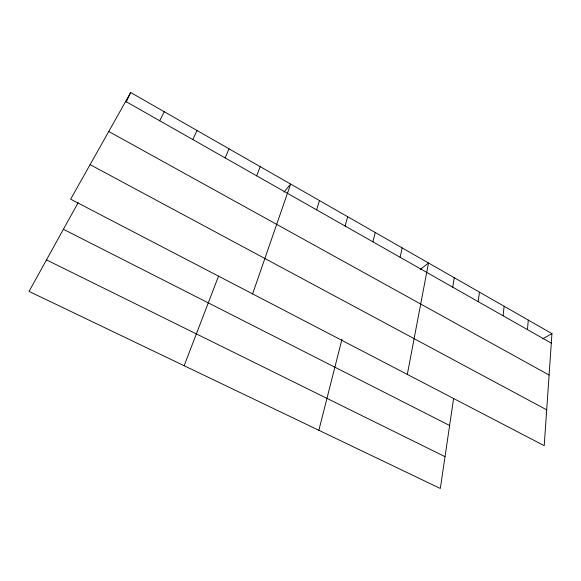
<?xml version="1.0" encoding="UTF-8"?>
<svg xmlns="http://www.w3.org/2000/svg" width="581" height="581" viewBox="0 0 581 581"><rect width="100%" height="100%" fill="white"/><g stroke="black" fill="none" stroke-linecap="round" stroke-linejoin="round"><path stroke-width="0.87" d="M551.95 333.632L544.23 445.671L70.657 199.189L130.674 92.51L551.95 333.632L542.574 338.897M527.439 329.594L528.303 320.095M503.073 315.759L504.155 306.274M478.178 301.619L479.485 292.156M453.616 398.421L440.325 488.49L29.05 291.408L78.079 202.769M452.73 287.167L454.277 277.725M407.31 374.404L428.509 262.975L420.31 269.49M400.12 257.281L402.168 247.898M372.915 241.834L375.232 232.48M318.86 430.289L341.948 339.311M345.078 226.024L347.678 216.713M316.601 209.85L319.492 200.576M252.597 293.884L290.645 184.068L283.956 192.086M256.679 175.818L260.208 166.645M184.141 365.732L218.587 276.026M225.152 157.916L229.023 148.801M192.827 139.556L197.061 130.507M126.208 102.009L130.674 92.51M159.673 120.725L164.285 111.748M46.48 259.889L445.024 456.666M63.416 229.277L449.621 425.488M90.091 164.641L546.699 409.852M108.749 131.48L549.096 375.05M125.663 101.406L551.296 343.146"/></g></svg>
